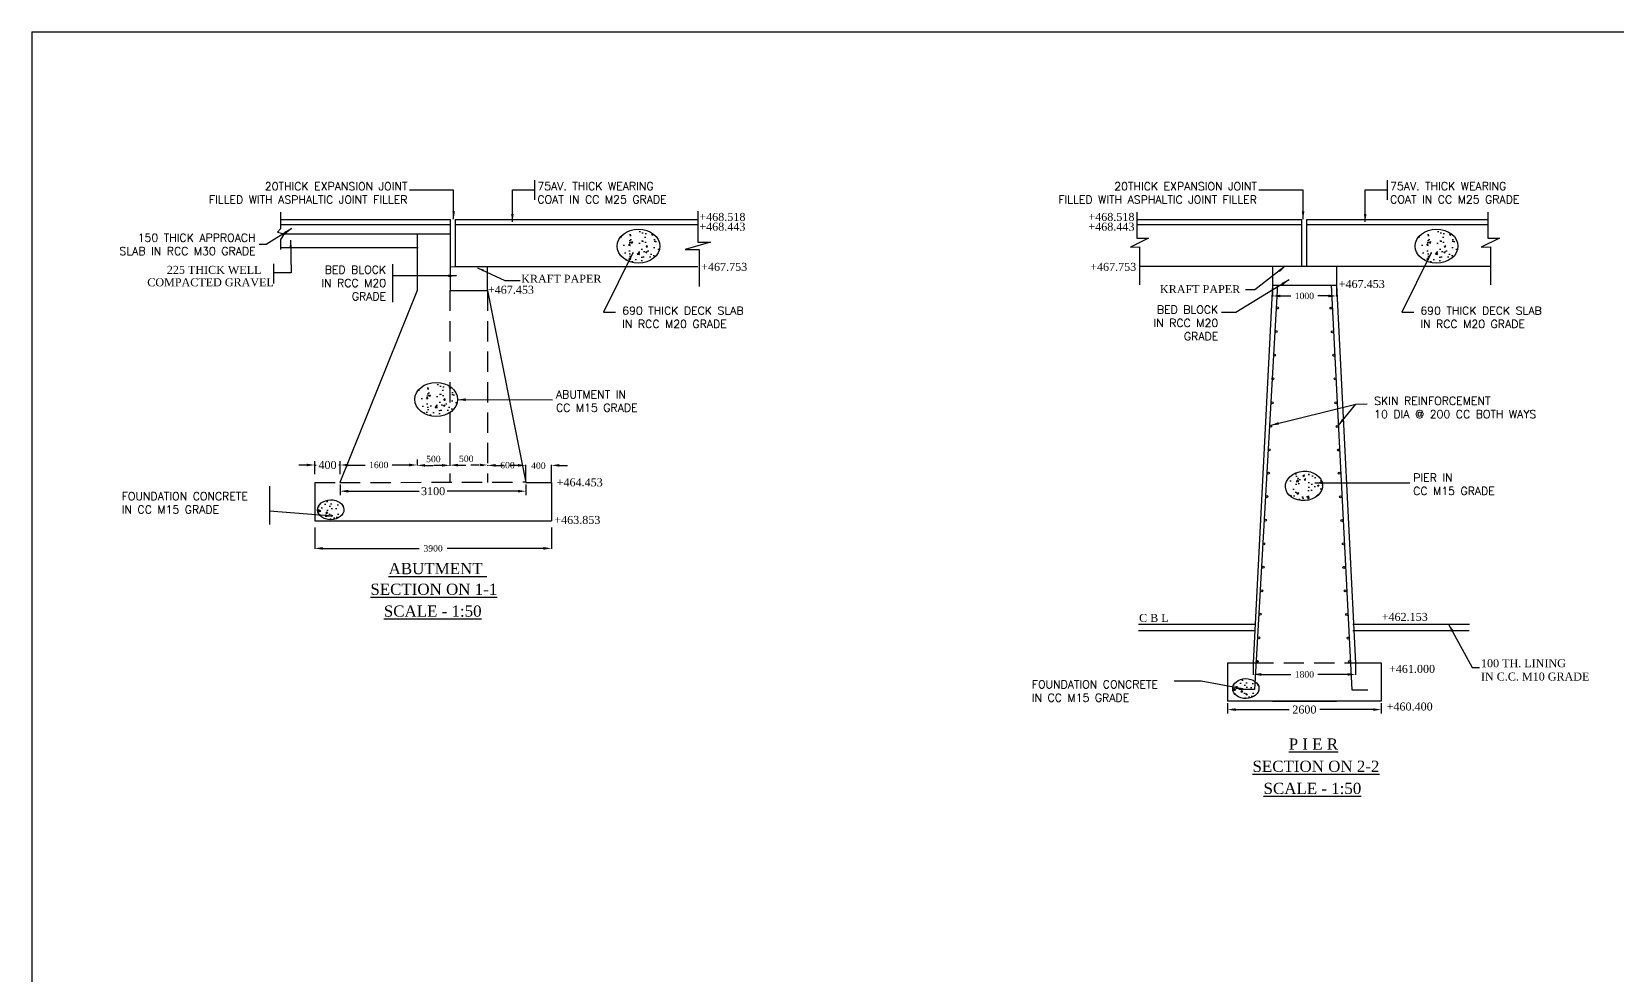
# Model space of a CAD drawing. Header units: inches. Extents: x -675 to 904, y 4 to 1354.
# Drawn here: x 8.5 to 504, y 298.7 to 593.7 of the extents above; entities that cross this region are included whole.
import ezdxf

# ---------------------------------------------------------------- set-up
doc = ezdxf.new("R2010")
doc.units = ezdxf.units.IN
doc.header["$MEASUREMENT"] = 0
doc.linetypes.add('HIDDEN', pattern=[9.525, 6.35, -3.175])
doc.styles.get("Standard").update_dxf_attribs({"font": 'times.ttf'})
doc.styles.add('TIMES NEW ROMAN', font='times.ttf')
doc.dimstyles.new('ISO-25', dxfattribs={"dimtxt": 2.5, "dimasz": 2.5, "dimexe": 1.25, "dimexo": 0.625, "dimtad": 0, "dimtih": 1, "dimtoh": 1, "dimlfac": 100, "dimtxsty": 'TIMES NEW ROMAN', "dimcen": 2.5, "dimadec": 0, "dimazin": 0, "dimtfac": 1, "dimtmove": 0, "dimatfit": 3, "dimfxl": 1, "dimarcsym": 0})
doc.dimstyles.new('STANDARD$0', dxfattribs={"dimscale": 88.888889, "dimtxt": 0.02, "dimasz": 0.02, "dimexe": 0.1, "dimexo": 0.1, "dimgap": 0.04, "dimtad": 2, "dimdec": 0, "dimzin": 1, "dimdsep": 46, "dimtxsty": 'Standard', "dimcen": 0.09, "dimadec": 0, "dimazin": 0, "dimtfac": 1, "dimtdec": 4, "dimtofl": 0, "dimtmove": 0, "dimatfit": 3, "dimfxl": 1, "dimtolj": 1, "dimtzin": 1, "dimarcsym": 0})
doc.dimstyles.new('STANDARD$7', dxfattribs={"dimtxt": 2, "dimasz": 2, "dimexe": 1.25, "dimexo": 0.625, "dimtad": 1, "dimdec": 0, "dimlfac": 0.5, "dimdsep": 46, "dimtxsty": 'Standard', "dimcen": 2.5, "dimadec": 0, "dimazin": 0, "dimtfac": 1, "dimtdec": 0, "dimtmove": 0, "dimatfit": 3, "dimfxl": 1, "dimtolj": 1, "dimtzin": 0, "dimarcsym": 0})

# ---------------------------------------------------------------- blocks, each defined once
blk = doc.blocks.new('*D34')
at = {"color": 0, "lineweight": -2, "transparency": 16777216}
for p, q in [((104.96, 457.46), (104.96, 458.42)), ((107.46, 458.24), (112.73, 458.24)), ((126.46, 458.24), (121.18, 458.24)), ((128.96, 459.94), (128.96, 458.06))]:
    blk.add_line(p, q, dxfattribs=at)
at = {"color": 0, "transparency": 16777216}
for points in [[(107.46, 458.66), (107.46, 457.82), (104.96, 458.24)], [(126.46, 458.66), (126.46, 457.82), (128.96, 458.24)]]:
    blk.add_solid(points, dxfattribs=at)
at = {"layer": 'Defpoints', "color": 0, "transparency": 16777216}
for p in [(104.96, 457.28), (128.96, 460.12), (128.96, 458.24)]:
    blk.add_point(p, dxfattribs=at)
at = {"color": 0, "transparency": 16777216, "insert": (116.96, 458.24), "char_height": 2, "attachment_point": 5}
blk.add_mtext('\\A1;1600', dxfattribs=at)
blk = doc.blocks.new('*D35')
at = {"color": 0, "lineweight": -2, "transparency": 16777216}
for p, q in [((160.45, 458.13), (157.95, 458.13)), ((162.95, 452.94), (162.95, 458.31)), ((170.94, 452.94), (170.94, 458.31)), ((173.44, 458.13), (175.94, 458.13))]:
    blk.add_line(p, q, dxfattribs=at)
at = {"color": 0, "transparency": 16777216}
for points in [[(160.45, 458.55), (160.45, 457.71), (162.95, 458.13)], [(173.44, 458.55), (173.44, 457.71), (170.94, 458.13)]]:
    blk.add_solid(points, dxfattribs=at)
at = {"layer": 'Defpoints', "color": 0, "transparency": 16777216}
for p in [(170.94, 458.13), (162.95, 452.76), (170.94, 452.76)]:
    blk.add_point(p, dxfattribs=at)
at = {"color": 0, "transparency": 16777216, "insert": (166.85, 458.03), "char_height": 2, "attachment_point": 5}
blk.add_mtext('\\A1;400', dxfattribs=at)
blk = doc.blocks.new('*D36')
at = {"color": 0, "lineweight": -2, "transparency": 16777216}
for p, q in [((96.96, 438.66), (96.96, 431.99)), ((170.95, 438.66), (170.95, 431.99)), ((99.46, 432.17), (129.61, 432.17)), ((168.45, 432.17), (138.3, 432.17))]:
    blk.add_line(p, q, dxfattribs=at)
at = {"color": 0, "transparency": 16777216}
for points in [[(99.46, 432.59), (99.46, 431.76), (96.96, 432.17)], [(168.45, 432.59), (168.45, 431.76), (170.95, 432.17)]]:
    blk.add_solid(points, dxfattribs=at)
at = {"layer": 'Defpoints', "color": 0, "transparency": 16777216}
for p in [(96.96, 438.84), (170.95, 438.84), (170.95, 432.17)]:
    blk.add_point(p, dxfattribs=at)
at = {"color": 0, "transparency": 16777216, "insert": (133.95, 432.17), "char_height": 2, "attachment_point": 5}
blk.add_mtext('\\A1;3900', dxfattribs=at)
blk = doc.blocks.new('*D37')
at = {"color": 0, "lineweight": -2, "transparency": 16777216}
for p, q in [((396.21, 520.21), (396.21, 510.9)), ((416.21, 520.21), (416.21, 510.9)), ((398.71, 511.08), (401.98, 511.08)), ((413.71, 511.08), (410.44, 511.08))]:
    blk.add_line(p, q, dxfattribs=at)
at = {"color": 0, "transparency": 16777216}
for points in [[(398.71, 511.5), (398.71, 510.67), (396.21, 511.08)], [(413.71, 511.5), (413.71, 510.67), (416.21, 511.08)]]:
    blk.add_solid(points, dxfattribs=at)
at = {"layer": 'Defpoints', "color": 0, "transparency": 16777216}
for p in [(396.21, 520.39), (416.21, 520.39), (416.21, 511.08)]:
    blk.add_point(p, dxfattribs=at)
at = {"color": 0, "transparency": 16777216, "insert": (406.21, 511.08), "char_height": 2, "attachment_point": 5}
blk.add_mtext('\\A1;1000', dxfattribs=at)
blk = doc.blocks.new('*D38')
at = {"color": 0, "lineweight": -2, "transparency": 16777216}
for p, q in [((390.21, 396.26), (390.21, 392.59)), ((392.71, 392.77), (401.98, 392.77)), ((419.71, 392.77), (410.44, 392.77)), ((422.21, 396.26), (422.21, 392.59))]:
    blk.add_line(p, q, dxfattribs=at)
at = {"color": 0, "transparency": 16777216}
for points in [[(392.71, 393.19), (392.71, 392.35), (390.21, 392.77)], [(419.71, 393.19), (419.71, 392.35), (422.21, 392.77)]]:
    blk.add_solid(points, dxfattribs=at)
at = {"layer": 'Defpoints', "color": 0, "transparency": 16777216}
for p in [(390.21, 396.44), (422.21, 396.44), (422.21, 392.77)]:
    blk.add_point(p, dxfattribs=at)
at = {"color": 0, "transparency": 16777216, "insert": (406.21, 392.77), "char_height": 2, "attachment_point": 5}
blk.add_mtext('\\A1;1800', dxfattribs=at)
blk = doc.blocks.new('*D39')
at = {"color": 0, "lineweight": -2, "transparency": 16777216}
for p, q in [((382.21, 383.81), (382.21, 380.52)), ((384.71, 381.77), (401.42, 381.77)), ((427.71, 381.77), (411, 381.77)), ((430.21, 383.81), (430.21, 380.52))]:
    blk.add_line(p, q, dxfattribs=at)
at = {"color": 0, "transparency": 16777216}
for points in [[(384.71, 382.19), (384.71, 381.36), (382.21, 381.77)], [(427.71, 382.19), (427.71, 381.36), (430.21, 381.77)]]:
    blk.add_solid(points, dxfattribs=at)
at = {"layer": 'Defpoints', "color": 0, "transparency": 16777216}
for p in [(382.21, 384.44), (430.21, 384.44), (430.21, 381.77)]:
    blk.add_point(p, dxfattribs=at)
at = {"color": 0, "transparency": 16777216, "insert": (406.21, 381.77), "char_height": 2.5, "attachment_point": 5}
blk.add_mtext('2600', dxfattribs=at)
blk = doc.blocks.new('*D40')
at = {"color": 0, "lineweight": -2, "transparency": 16777216}
for p, q in [((94.46, 458.24), (91.96, 458.24)), ((96.96, 455.38), (96.96, 459.49)), ((96.96, 458.24), (97.42, 458.24)), ((104.96, 458.24), (104.5, 458.24)), ((104.96, 455.38), (104.96, 459.49)), ((107.46, 458.24), (109.96, 458.24))]:
    blk.add_line(p, q, dxfattribs=at)
at = {"color": 0, "transparency": 16777216}
for points in [[(94.46, 458.66), (94.46, 457.82), (96.96, 458.24)], [(107.46, 458.66), (107.46, 457.82), (104.96, 458.24)]]:
    blk.add_solid(points, dxfattribs=at)
at = {"layer": 'Defpoints', "color": 0, "transparency": 16777216}
for p in [(104.96, 458.24), (96.96, 454.75), (104.96, 454.75)]:
    blk.add_point(p, dxfattribs=at)
at = {"color": 0, "transparency": 16777216, "insert": (100.96, 458.24), "char_height": 2.5, "attachment_point": 5}
blk.add_mtext('400', dxfattribs=at)
blk = doc.blocks.new('*D41')
at = {"color": 0, "lineweight": -2, "transparency": 16777216}
for p, q in [((104.96, 452.13), (104.96, 448.8)), ((162.95, 452.13), (162.95, 448.8)), ((107.46, 450.05), (129.58, 450.05)), ((160.45, 450.05), (138.33, 450.05))]:
    blk.add_line(p, q, dxfattribs=at)
at = {"color": 0, "transparency": 16777216}
for points in [[(107.46, 450.47), (107.46, 449.63), (104.96, 450.05)], [(160.45, 450.47), (160.45, 449.63), (162.95, 450.05)]]:
    blk.add_solid(points, dxfattribs=at)
at = {"layer": 'Defpoints', "color": 0, "transparency": 16777216}
for p in [(104.96, 452.76), (162.95, 452.76), (162.95, 450.05)]:
    blk.add_point(p, dxfattribs=at)
at = {"color": 0, "transparency": 16777216, "insert": (133.95, 450.05), "char_height": 2.5, "attachment_point": 5}
blk.add_mtext('3100', dxfattribs=at)
blk = doc.blocks.new('A$C4BC807D9')
for p, q in [((-18.38, 0.07), (-25.57, -126.41)), ((-1.65, 0.02), (4.89, -126.49)), ((-25.57, -126.41), (-30.48, -126.38)), ((4.89, -126.49), (9.8, -126.49))]:
    blk.add_line(p, q)
for centre in [(-18.4, -7.13), (-1.67, -7.18), (-18.85, -14.52), (-1.25, -14.57), (-19.33, -21.88), (-0.81, -21.93), (-19.81, -29.25), (-0.37, -29.3), (-20.05, -36.75), (-0.17, -36.8), (-20.53, -44.11), (0.27, -44.16), (-21, -51.47), (0.71, -51.53), (-21.21, -58.75), (0.88, -58.8), (-21.69, -66.11), (1.32, -66.17), (-22.16, -73.47), (1.75, -73.53), (-22.64, -80.84), (2.19, -80.9), (-22.84, -88.15), (2.35, -88.22), (-23.31, -95.52), (2.79, -95.58), (-23.79, -102.88), (3.23, -102.95), (-24.27, -110.24), (3.67, -110.31), (-24.75, -117.6), (4.11, -117.68)]:
    blk.add_circle(centre, 0.31)
at = {"insert": (11.82, -34.91), "char_height": 2.5, "attachment_point": 1}
blk.add_mtext('{\\Fsimplex|c0;SKIN REINFORCEMENT \\P10 DIA @ 200 CC BOTH WAYS}', dxfattribs=at)
for points in [[(-20.46, -43.81), (6.04, -37.17), (9.68, -37.11)], [(0.52, -43.98), (6.04, -37.17)]]:
    blk.add_leader(points, dimstyle='ISO-25', override={"dimgap": 0.625, "dimtad": 0})

msp = doc.modelspace()

# ---------------------------------------------------------------- hatches: boundary and pattern name
h = msp.add_hatch()
h.set_pattern_fill('AR-CONC', color=256, scale=0.03, style=0)
h.set_pattern_definition([(50, (-1223.554, 521.335), (5.46554, -0.478173), [0.5715, -6.2865]), (355, (-1223.554, 521.335), (-1.057285, 5.7317), [0.4572, -5.0292]), (100.451, (-1223.0986, 521.2953), (4.408275, 5.2535), [0.4857, -5.3427]), (46.1842, (-1223.554, 522.859), (8.13237, -1.26127), [0.85725, -9.42975]), (96.6356, (-1222.876, 522.754), (7.122127, 7.422767), [0.72855, -8.01405]), (351.184, (-1223.554, 522.859), (7.12214, 7.422754), [0.6858, -7.5438]), (21, (-1222.792, 522.478), (4.548446, -3.067966), [0.5715, -6.2865]), (326, (-1222.792, 522.478), (1.85406, 5.52564), [0.4572, -5.0292]), (71.4514, (-1222.413, 522.2225), (6.402495, 2.457686), [0.4857, -5.3427]), (37.5, (-1223.554, 521.3352), (0.092658, 2.5366512), [0, -4.96824, 0, -5.1054, 0, -5.04825]), (7.5, (-1223.554, 521.3352), (2.00459, 3.005417), [0, -2.91084, 0, -4.85394, 0, -1.92405]), (327.5, (-1225.2533, 521.3352), (4.067718, -0.1718623), [0, -1.905, 0, -5.9436, 0, -7.8867]), (317.5, (-1226.0153, 521.335), (4.443875, 0.762795), [0, -2.4765, 0, -3.94716, 0, -5.6007])])
edge = h.paths.add_edge_path()
edge.add_ellipse((198.12542, 526.65432), major_axis=(6.68494, 0), ratio=0.797919187, start_angle=0, end_angle=360)
h = msp.add_hatch()
h.set_pattern_fill('AR-CONC', color=256, scale=0.03, style=0)
h.set_pattern_definition([(50, (-974.1593, 521.335), (5.46554, -0.478173), [0.5715, -6.2865]), (355, (-974.1593, 521.335), (-1.057285, 5.7317), [0.4572, -5.0292]), (100.451, (-973.704, 521.2953), (4.408275, 5.2535), [0.4857, -5.3427]), (46.1842, (-974.159, 522.859), (8.13237, -1.26127), [0.85725, -9.42975]), (96.6356, (-973.482, 522.754), (7.122127, 7.422767), [0.72855, -8.01405]), (351.184, (-974.159, 522.859), (7.12214, 7.422754), [0.6858, -7.5438]), (21, (-973.3973, 522.478), (4.548446, -3.067966), [0.5715, -6.2865]), (326, (-973.3973, 522.478), (1.85406, 5.52564), [0.4572, -5.0292]), (71.4514, (-973.0183, 522.2225), (6.402495, 2.457686), [0.4857, -5.3427]), (37.5, (-974.1593, 521.3352), (0.092658, 2.5366512), [0, -4.96824, 0, -5.1054, 0, -5.04825]), (7.5, (-974.1593, 521.3352), (2.00459, 3.005417), [0, -2.91084, 0, -4.85394, 0, -1.92405]), (327.5, (-975.8586, 521.3352), (4.067718, -0.1718623), [0, -1.905, 0, -5.9436, 0, -7.8867]), (317.5, (-976.6206, 521.335), (4.443875, 0.762795), [0, -2.4765, 0, -3.94716, 0, -5.6007])])
edge = h.paths.add_edge_path()
edge.add_ellipse((447.52019, 526.65432), major_axis=(6.68494, 0), ratio=0.797919187, start_angle=0, end_angle=360)
h = msp.add_hatch()
h.set_pattern_fill('AR-CONC', color=256, scale=0.03, style=0)
h.set_pattern_definition([(50, (-1286.7433, 473.4243), (5.46554, -0.478173), [0.5715, -6.2865]), (355, (-1286.7433, 473.424), (-1.057285, 5.7317), [0.4572, -5.0292]), (100.451, (-1286.288, 473.3844), (4.408275, 5.2535), [0.4857, -5.3427]), (46.1842, (-1286.743, 474.948), (8.13237, -1.26127), [0.85725, -9.42975]), (96.6356, (-1286.066, 474.843), (7.122127, 7.422767), [0.72855, -8.01405]), (351.184, (-1286.743, 474.948), (7.12214, 7.422754), [0.6858, -7.5438]), (21, (-1285.9813, 474.5673), (4.548446, -3.067966), [0.5715, -6.2865]), (326, (-1285.9813, 474.567), (1.85406, 5.52564), [0.4572, -5.0292]), (71.4514, (-1285.6023, 474.3116), (6.402495, 2.457686), [0.4857, -5.3427]), (37.5, (-1286.7433, 473.4243), (0.092658, 2.5366512), [0, -4.96824, 0, -5.1054, 0, -5.04825]), (7.5, (-1286.7433, 473.4243), (2.00459, 3.005417), [0, -2.91084, 0, -4.85394, 0, -1.92405]), (327.5, (-1288.4426, 473.4243), (4.067718, -0.1718623), [0, -1.905, 0, -5.9436, 0, -7.8867]), (317.5, (-1289.2046, 473.4243), (4.443875, 0.762795), [0, -2.4765, 0, -3.94716, 0, -5.6007])])
edge = h.paths.add_edge_path()
edge.add_ellipse((134.93617, 478.74339), major_axis=(6.68494, 0), ratio=0.797919187, start_angle=0, end_angle=360)
h = msp.add_hatch()
h.set_pattern_fill('AR-CONC', color=256, scale=0.03, style=0)
h.set_pattern_definition([(50, (-1201.622, 453.2724), (5.46554, -0.478173), [0.5715, -6.2865]), (355, (-1201.622, 453.2724), (-1.057285, 5.7317), [0.4572, -5.0292]), (100.451, (-1201.1665, 453.2325), (4.408275, 5.2535), [0.4857, -5.3427]), (46.1842, (-1201.622, 454.7964), (8.13237, -1.26127), [0.85725, -9.42975]), (96.6356, (-1200.944, 454.691), (7.122127, 7.422767), [0.72855, -8.01405]), (351.184, (-1201.622, 454.796), (7.12214, 7.422754), [0.6858, -7.5438]), (21, (-1200.86, 454.4154), (4.548446, -3.067966), [0.5715, -6.2865]), (326, (-1200.86, 454.4154), (1.85406, 5.525639), [0.4572, -5.0292]), (71.4514, (-1200.481, 454.1597), (6.402495, 2.457686), [0.4857, -5.3427]), (37.5, (-1201.622, 453.2724), (0.092658, 2.5366512), [0, -4.96824, 0, -5.1054, 0, -5.04825]), (7.5, (-1201.622, 453.2724), (2.00459, 3.0054172), [0, -2.91084, 0, -4.85394, 0, -1.92405]), (327.5, (-1203.3213, 453.2724), (4.0677179, -0.1718623), [0, -1.905, 0, -5.9436, 0, -7.8867]), (317.5, (-1204.0833, 453.2724), (4.4438754, 0.762795), [0, -2.4765, 0, -3.94716, 0, -5.6007])])
edge = h.paths.add_edge_path()
edge.add_ellipse((406.09778, 451.70395), major_axis=(-5.79672, -0.38672), ratio=0.790133448, start_angle=0, end_angle=360)
h = msp.add_hatch()
h.set_pattern_fill('AR-CONC', color=256, scale=0.03, angle=-77.4838966, style=0)
h.set_pattern_definition([(332.5161, (-180.1184, 1850.881), (0.71765, -5.439279), [0.5715, -6.2865]), (277.5161, (-180.1184, 1850.881), (5.366358, 2.274298), [0.4572, -5.0292]), (22.9671, (-180.0586, 1850.428), (6.083987, -3.165006), [0.4857, -5.3427]), (328.7003, (-178.6306, 1851.2114), (0.531103, -8.21244), [0.85725, -9.42975]), (19.1517, (-178.586, 1850.527), (8.78983, -5.344253), [0.72855, -8.01405]), (273.7001, (-178.631, 1851.211), (8.78982, -5.344267), [0.6858, -7.5438]), (303.5161, (-178.8374, 1850.385), (-2.009344, -5.105224), [0.5715, -6.2865]), (248.5161, (-178.8374, 1850.385), (5.796124, -0.612516), [0.4572, -5.0292]), (353.9675, (-179.005, 1849.9595), (3.78679, -5.717725), [0.4857, -5.3427]), (320.0161, (-180.1184, 1850.881), (2.4964483, 0.4592717), [0, -4.96824, 0, -5.1054, 0, -5.04825]), (290.0161, (-180.1184, 1850.881), (3.3684166, -1.305635), [0, -2.91084, 0, -4.85394, 0, -1.92405]), (250.0161, (-180.4866, 1852.54), (0.7137534, -4.008294), [0, -1.905, 0, -5.9436, 0, -7.8867]), (240.0161, (-180.6518, 1853.284), (1.707717, -4.172959), [0, -2.4765, 0, -3.94716, 0, -5.6007])])
edge = h.paths.add_edge_path()
edge.add_ellipse((101.97788, 444.25139), major_axis=(4.11224, 0.08713), ratio=0.754634413, start_angle=0, end_angle=360)
h = msp.add_hatch()
h.set_pattern_fill('AR-CONC', color=256, scale=0.03, angle=-77.4838966, style=0)
h.set_pattern_definition([(332.5161, (105.8177, 1794.9686), (0.71765, -5.439279), [0.5715, -6.2865]), (277.5161, (105.818, 1794.9686), (5.366358, 2.274298), [0.4572, -5.0292]), (22.9671, (105.8775, 1794.5154), (6.083987, -3.165006), [0.4857, -5.3427]), (328.7003, (107.3055, 1795.299), (0.531103, -8.21244), [0.85725, -9.42975]), (19.1517, (107.35, 1794.6145), (8.78983, -5.344253), [0.72855, -8.01405]), (273.7001, (107.3055, 1795.299), (8.78982, -5.344267), [0.6858, -7.5438]), (303.5161, (107.0987, 1794.4724), (-2.009344, -5.105224), [0.5715, -6.2865]), (248.5161, (107.0987, 1794.4724), (5.796124, -0.612516), [0.4572, -5.0292]), (353.9675, (106.931, 1794.047), (3.78679, -5.717725), [0.4857, -5.3427]), (320.0161, (105.8177, 1794.9686), (2.4964483, 0.4592717), [0, -4.96824, 0, -5.1054, 0, -5.04825]), (290.0161, (105.8177, 1794.9686), (3.3684166, -1.305635), [0, -2.91084, 0, -4.85394, 0, -1.92405]), (250.0161, (105.4495, 1796.6275), (0.7137534, -4.008294), [0, -1.905, 0, -5.9436, 0, -7.8867]), (240.0161, (105.2843, 1797.3714), (1.707717, -4.172959), [0, -2.4765, 0, -3.94716, 0, -5.6007])])
edge = h.paths.add_edge_path()
edge.add_ellipse((387.91398, 388.33894), major_axis=(4.11224, 0.08713), ratio=0.754634413, start_angle=0, end_angle=360)

# ---------------------------------------------------------------- linework, layer by layer
for p, q in [((8.5301, 593.7038), (8.5301, 3.7038)), ((8.5301, 593.7038), (898.5301, 593.7038)), ((165.61819, 547.28644), (165.61819, 541.12149)), ((432.08358, 547.28644), (432.08358, 541.12149)), ((86.24729, 537.27744), (86.24729, 532.11767)), ((216.6646, 537.62649), (216.6646, 527.95512)), ((353.87655, 537.31059), (353.87655, 529.10398)), ((463.54234, 537.31059), (463.54234, 529.10398)), ((86.32155, 534.96245), (139.32155, 534.96245)), ((86.32155, 533.46245), (139.32155, 533.46245)), ((87.40363, 530.46245), (139.32155, 530.46245)), ((128.95669, 530.46245), (128.95669, 512.75615)), ((139.32155, 534.96245), (139.32155, 512.75615)), ((140.82156, 534.95615), (140.82156, 520.25615)), ((140.82156, 534.95615), (216.6646, 534.95615)), ((140.82156, 533.45615), (216.6646, 533.45615)), ((353.87655, 534.95615), (405.46024, 534.95615)), ((353.87655, 533.45615), (405.46024, 533.45615)), ((405.46024, 520.43576), (405.46024, 534.95615)), ((406.96024, 520.43576), (406.96024, 534.95615)), ((406.96024, 534.95615), (463.54234, 534.95615)), ((406.96024, 533.45615), (463.54234, 533.45615)), ((86.24729, 528.68872), (86.30878, 525.61152)), ((86.54903, 526.26551), (129.25843, 526.26551)), ((220.61486, 527.95512), (212.71435, 525.58662)), ((212.71435, 525.58662), (217.05963, 525.58662)), ((216.6646, 527.95512), (220.61486, 527.95512)), ((217.05963, 525.58662), (217.05963, 514.07095)), ((357.52647, 529.10398), (351.82346, 526.36845)), ((351.82346, 526.36845), (354.67496, 526.4656)), ((353.87655, 529.10398), (357.52647, 529.10398)), ((354.67496, 526.4656), (354.67496, 514.51446)), ((467.19226, 529.10398), (461.48925, 526.36845)), ((461.48925, 526.36845), (464.34076, 526.4656)), ((463.54234, 529.10398), (467.19226, 529.10398)), ((464.34076, 526.4656), (464.34076, 514.51446)), ((84.05734, 521.12792), (84.05734, 514.96297)), ((121.40701, 509.0955), (121.40701, 521.00773)), ((140.82156, 520.25615), (216.7042, 520.25615)), ((150.98815, 512.75615), (150.98815, 520.25615)), ((354.67496, 520.43576), (464.34076, 520.43576)), ((128.95669, 512.75615), (104.83163, 452.75615)), ((139.23375, 512.75615), (150.95279, 512.75615)), ((150.95279, 512.75615), (162.95217, 452.75615)), ((396.19498, 514.4585), (390.21024, 396.43576)), ((396.19498, 514.4585), (416.19498, 514.4585)), ((396.21024, 514.43576), (416.21024, 514.43576)), ((416.19498, 514.4585), (422.21024, 396.25576)), ((131.45669, 458.12845), (133.95669, 458.12845)), ((136.73375, 458.12845), (134.23375, 458.12845)), ((139.23375, 459.5017), (139.23375, 458.0206)), ((139.23375, 458.2006), (139.23375, 457.94845)), ((139.23375, 458.2006), (139.23375, 457.94845)), ((141.73375, 458.2006), (144.23375, 458.2006)), ((148.29265, 458.2006), (145.79265, 458.2006)), ((149.51081, 458.27274), (149.51081, 458.0206)), ((149.51081, 458.27274), (149.51081, 458.0206)), ((150.95279, 458.2006), (150.95279, 457.94845)), ((153.45279, 458.12845), (155.95279, 458.12845)), ((82.8284, 451.62543), (82.8284, 439.61661)), ((96.95669, 452.75615), (96.95669, 440.74757)), ((162.95217, 452.75615), (170.95315, 452.75615)), ((170.95315, 452.75615), (170.96684, 440.83255)), ((96.95669, 440.74757), (170.96684, 440.83255)), ((354.33744, 408.48185), (390.8181, 408.48185)), ((354.33744, 406.48185), (390.71718, 406.48185)), ((421.34125, 408.48185), (457.82191, 408.48185)), ((421.34125, 406.48185), (457.72099, 406.48185)), ((382.21024, 396.43576), (390.21024, 396.43576)), ((382.21024, 396.43576), (382.21024, 384.43576)), ((422.21024, 396.43576), (426.08571, 396.43576)), ((426.08571, 396.43576), (430.21024, 396.43576)), ((430.21024, 396.43576), (430.21024, 384.43576)), ((430.21024, 384.43576), (382.21024, 384.43576)), ((396.19498, 384.43576), (416.19498, 384.43576))]:
    msp.add_line(p, q)
at = {"linetype": 'ByBlock'}
for p, q in [((86.24729, 532.11767), (85.28409, 531.0083)), ((85.28409, 531.0083), (87.40363, 530.46245)), ((87.40363, 530.46245), (86.24729, 528.68872))]:
    msp.add_line(p, q, dxfattribs=at)
at = {"linetype": 'HIDDEN'}
for p, q in [((139.23375, 512.75615), (139.23375, 452.75615)), ((150.95279, 512.75615), (150.95279, 452.75615)), ((96.95669, 452.75615), (104.83163, 452.75615)), ((104.83163, 452.75615), (162.95279, 452.93615)), ((390.21024, 396.43576), (422.21024, 396.43576))]:
    msp.add_line(p, q, dxfattribs=at)
at = {"const_width": 0.3}
for points in [[(139.32155, 520.20872), (150.95279, 520.20872)], [(396.21024, 520.39333), (416.21024, 520.39333)]]:
    msp.add_lwpolyline(points, dxfattribs=at)
for centre, major_axis, ratio in [((198.12542, 526.65432), (6.68494, 0), 0.797919187), ((447.52019, 526.65432), (6.68494, 0), 0.797919187), ((134.93617, 478.74339), (6.68494, 0), 0.797919187), ((406.09778, 451.70395), (-5.79672, -0.38672), 0.790133448), ((101.97788, 444.25139), (4.11224, 0.08713), 0.754634413), ((387.91398, 388.33894), (4.11224, 0.08713), 0.754634413)]:
    msp.add_ellipse(centre, major_axis=major_axis, ratio=ratio)
for points in [[(131.45669, 458.54512), (131.45669, 457.71179), (128.95669, 458.12845)], [(136.73375, 458.54512), (136.73375, 457.71179), (139.23375, 458.12845)], [(141.73375, 458.61727), (141.73375, 457.78393), (139.23375, 458.2006)], [(148.45279, 458.67119), (148.45279, 457.83786), (150.95279, 458.25453)], [(153.45279, 458.54512), (153.45279, 457.71179), (150.95279, 458.12845)]]:
    msp.add_solid(points)

# ---------------------------------------------------------------- block references
msp.add_blockref('A$C4BC807D9', (416.19498, 514.4585))

# ---------------------------------------------------------------- texts
for s, height, p in [('+468.518', 2.5, (217.14572, 534.54926)), ('+468.518', 2.5, (338.7097, 534.54926)), ('+468.443', 2.5, (217.14572, 531.50252)), ('+468.443', 2.5, (338.7097, 531.50252)), ('225 THICK WELL ', 2.5, (50.74366, 517.99747)), ('+467.753', 2.5, (217.70647, 518.93293)), ('+467.753', 2.5, (339.27045, 518.93293)), ('COMPACTED GRAVEL', 2.5, (44.64705, 514.11582)), ('KRAFT PAPER', 2.5, (161.48657, 515.21724)), ('+467.453', 2.5, (416.93031, 513.59033)), ('+467.453', 2.5, (151.07186, 511.79083)), ('KRAFT PAPER', 2.5, (361.08507, 511.96918)), ('+464.453', 2.5, (172.56606, 451.5802)), ('+463.853', 2.5, (171.8254, 439.82587)), ('%%UABUTMENT ', 3.5, (120.05435, 424.1115)), ('%%USECTION ON 1-1', 3.5, (114.35449, 417.64853)), ('%%USCALE - 1:50', 3.5, (118.55454, 410.81874)), ('        C B L ', 2.5, (347.00453, 409.18129)), ('+462.153', 2.5, (430.35501, 409.51023)), ('+461.000', 2.5, (432.64299, 393.24295)), ('+460.400', 2.5, (431.90233, 381.48862)), ('%%UP I E R', 3.5, (401.32368, 369.24878)), ('%%USECTION ON 2-2', 3.5, (389.99828, 362.30382)), ('%%USCALE - 1:50', 3.5, (393.44553, 355.38497))]:
    msp.add_text(s, height=height).set_placement(p)
for s, insert, char_height, attachment_point in [('{\\Fsimplex|c0;20THICK EXPANSION JOINT\\PFILLED WITH ASPHALTIC JOINT FILLER}', (125.92869, 539.95336), 2.5, 9), ('{\\Fsimplex.shx|c1;75\\Fsimplex.shx|c0;AV. \\Fsimplex.shx|c1;THICK WEARING\\PCOAT IN CC M2\\Fsimplex.shx|c0;5\\Fsimplex.shx|c1; GRADE}', (166.5276, 546.67476), 2.5, 1), ('{\\Fsimplex|c0;20THICK EXPANSION JOINT\\PFILLED WITH ASPHALTIC JOINT FILLER}', (391.36248, 539.95336), 2.5, 9), ('{\\Fsimplex.shx|c1;75\\Fsimplex.shx|c0;AV. \\Fsimplex.shx|c1;THICK WEARING\\PCOAT IN CC M2\\Fsimplex.shx|c0;5\\Fsimplex.shx|c1; GRADE}', (432.993, 546.67476), 2.5, 1), ('{\\Fsimplex|c0;150 THICK APPROACH\\PSLAB IN RCC M30 GRADE}', (78.48674, 523.87663), 2.5, 9), ('{\\Fsimplex.shx;BED BLOCK\\PIN RCC M20\\PGRADE}', (119.27581, 509.70817), 2.5, 9), ('{\\Fsimplex.shx|c1;6\\Fsimplex.shx|c0;9\\Fsimplex.shx|c1;0 THICK DECK SLAB\\PIN RCC M20 GRADE}', (193.0385, 507.73962), 2.5, 1), ('{\\Fsimplex.shx;BED BLOCK\\PIN RCC M20\\PGRADE}', (379.28873, 497.21891), 2.5, 9), ('{\\Fsimplex.shx|c1;6\\Fsimplex.shx|c0;9\\Fsimplex.shx|c1;0 THICK DECK SLAB\\PIN RCC M20 GRADE}', (442.43327, 507.73962), 2.5, 1), ('{\\Fsimplex.shx;ABUTMENT IN\\PCC M15 GRADE}', (172.34893, 481.55906), 2.5, 1), ('\\A1;500', (134.03719, 460.10886), 2, 5), ('\\A1;500', (144.31425, 460.18101), 2, 5), ('600', (157.19269, 458.18669), 2, 5), ('{\\Fsimplex|c0;PIER IN\\PCC M15 GRADE}', (440.20393, 455.53983), 2.5, 1), ('{\\Fsimplex.shx|c1;FOUNDATION CONCRETE\\PIN CC M\\Fsimplex.shx|c0;15\\Fsimplex.shx|c1; GRADE}', (36.64392, 449.73139), 2.5, 1), ('{\\Fsimplex.shx|c1;FOUNDATION CONCRETE\\PIN CC M1\\Fsimplex.shx|c0;5 \\Fsimplex.shx|c1;GRADE}', (321.03255, 390.90541), 2.5, 1)]:
    msp.add_mtext(s, dxfattribs=dict(insert=insert, char_height=char_height, attachment_point=attachment_point))
at = {"insert": (461.38928, 397.51658), "char_height": 2.5, "width": 200, "attachment_point": 1}
msp.add_mtext('100 TH. LINING \\PIN C.C. M10 GRADE  ', dxfattribs=at)

# ---------------------------------------------------------------- dimensions: what is measured, and where the dimension line sits
for base, p1, p2, text, dimstyle, override, picture, middle in [((416.21024, 511.08294), (396.21024, 520.39333), (416.21024, 520.39333), '1000', 'STANDARD$0', {"dimscale": 1, "dimtxt": 2, "dimasz": 2.5, "dimexe": 0.18, "dimexo": 0.18, "dimgap": 1.5, "dimtad": 0, "dimlfac": 100, "dimzin": 0, "dimtxsty": 'Standard', "dimtdec": 0, "dimtmove": 1, "dimatfit": 1, "dimtzin": 0}, '*D37', (406.21024, 511.08294)), ((104.95669, 458.24118), (96.95669, 454.75264), (104.95669, 454.75264), '400', 'ISO-25', {"dimtxsty": 'Standard'}, '*D40', (100.95669, 458.24118)), ((128.95669, 458.24118), (104.95669, 457.28419), (128.95669, 460.12008), '1600', 'STANDARD$0', {"dimscale": 1, "dimtxt": 2, "dimasz": 2.5, "dimexe": 0.18, "dimexo": 0.18, "dimgap": 1.5, "dimtad": 0, "dimlfac": 100, "dimzin": 0, "dimtxsty": 'Standard', "dimtdec": 0, "dimtmove": 1, "dimatfit": 1, "dimtzin": 0}, '*D34', (116.95669, 458.24118)), ((162.95279, 450.05047), (104.95669, 452.75615), (162.95279, 452.75615), '3100', 'ISO-25', {"dimtxsty": 'Standard'}, '*D41', (133.95474, 450.05047)), ((170.95279, 432.17489), (96.95669, 438.84461), (170.95279, 438.84461), '3900', 'STANDARD$0', {"dimscale": 1, "dimtxt": 2, "dimasz": 2.5, "dimexe": 0.18, "dimexo": 0.18, "dimgap": 1.5, "dimtad": 0, "dimlfac": 100, "dimzin": 0, "dimtxsty": 'Standard', "dimtdec": 0, "dimtmove": 1, "dimatfit": 1, "dimtzin": 0}, '*D36', (133.95474, 432.17489)), ((422.21024, 392.76925), (390.21024, 396.43576), (422.21024, 396.43576), '1800', 'STANDARD$0', {"dimscale": 1, "dimtxt": 2, "dimasz": 2.5, "dimexe": 0.18, "dimexo": 0.18, "dimgap": 1.5, "dimtad": 0, "dimlfac": 100, "dimzin": 0, "dimtxsty": 'Standard', "dimtdec": 0, "dimtmove": 1, "dimatfit": 1, "dimtzin": 0}, '*D38', (406.21024, 392.76925)), ((430.21024, 381.77483), (382.21024, 384.43576), (430.21024, 384.43576), '2600', 'ISO-25', {"dimtxsty": 'Standard'}, '*D39', (406.21024, 381.77483))]:
    dim = msp.add_linear_dim(base=base, p1=p1, p2=p2, text=text, dimstyle=dimstyle, override=override)
    dim.commit()
    dim.dimension.update_dxf_attribs({"geometry": picture, "text_midpoint": middle})
dim = msp.add_linear_dim(base=(170.94193, 458.12845), p1=(162.95279, 452.75615), p2=(170.94193, 452.75615), text='400', dimstyle='STANDARD$0', override={"dimscale": 1, "dimtxt": 2, "dimasz": 2.5, "dimexe": 0.18, "dimexo": 0.18, "dimgap": 1.5, "dimtad": 0, "dimlfac": 100, "dimzin": 0, "dimtxsty": 'Standard', "dimtdec": 0, "dimtmove": 2, "dimatfit": 1, "dimtzin": 0})
dim.commit()
dim.dimension.update_dxf_attribs({"geometry": '*D35', "text_midpoint": (166.84908, 458.03354), "dimtype": 160})

# ---------------------------------------------------------------- leaders
for points, dimstyle in [([(140.36574, 535.05189), (140.36574, 544.18849), (126.56162, 544.18849)], 'ISO-25'), ([(405.79953, 535.05189), (405.79953, 544.18849), (391.99541, 544.18849)], 'ISO-25'), ([(89.83626, 532.14343), (81.75691, 527.20017), (79.61396, 527.20017)], 'ISO-25'), ([(196.39321, 524.59375), (187.24939, 505.98173), (190.97032, 505.98173)], 'ISO-25'), ([(400.25314, 520.39333), (390.7724, 513.0113), (387.79276, 513.0113)], 'ISO-25'), ([(445.78798, 524.59375), (436.64416, 505.98173), (440.36509, 505.98173)], 'ISO-25'), ([(147.87963, 519.87845), (156.41522, 515.93332), (161.12752, 515.93332)], 'STANDARD$7'), ([(401.47089, 516.17085), (384.80609, 505.9524), (380.26136, 505.9524)], 'ISO-25'), ([(102.64634, 442.19438), (82.84456, 443.76787)], 'ISO-25'), ([(451.28849, 408.48185), (458.67399, 394.94359), (460.92312, 394.94359)], 'ISO-25'), ([(386.85582, 388.22344), (373.92109, 390.6175), (365.53324, 390.6175)], 'ISO-25')]:
    msp.add_leader(points, dimstyle=dimstyle, override={"dimgap": 0.625, "dimtad": 0, "dimtxsty": 'Standard'})
at = {"linetype": 'ByBlock'}
for points in [[(158.73737, 534.24161), (158.73737, 544.24583), (165.45706, 544.24583)], [(425.20277, 534.24161), (425.20277, 544.24583), (431.92246, 544.24583)], [(89.41714, 528.55446), (89.63551, 518.27902), (84.15304, 518.27902)], [(141.25886, 517.3905), (121.40701, 517.3905)], [(141.6204, 478.66595), (171.29227, 478.64569)], [(409.4754, 452.64672), (439.14727, 452.62646)]]:
    msp.add_leader(points, dimstyle='ISO-25', override={"dimgap": 0.625, "dimtad": 0, "dimtxsty": 'Standard'}, dxfattribs=at)

doc.saveas('drawing.dxf')
